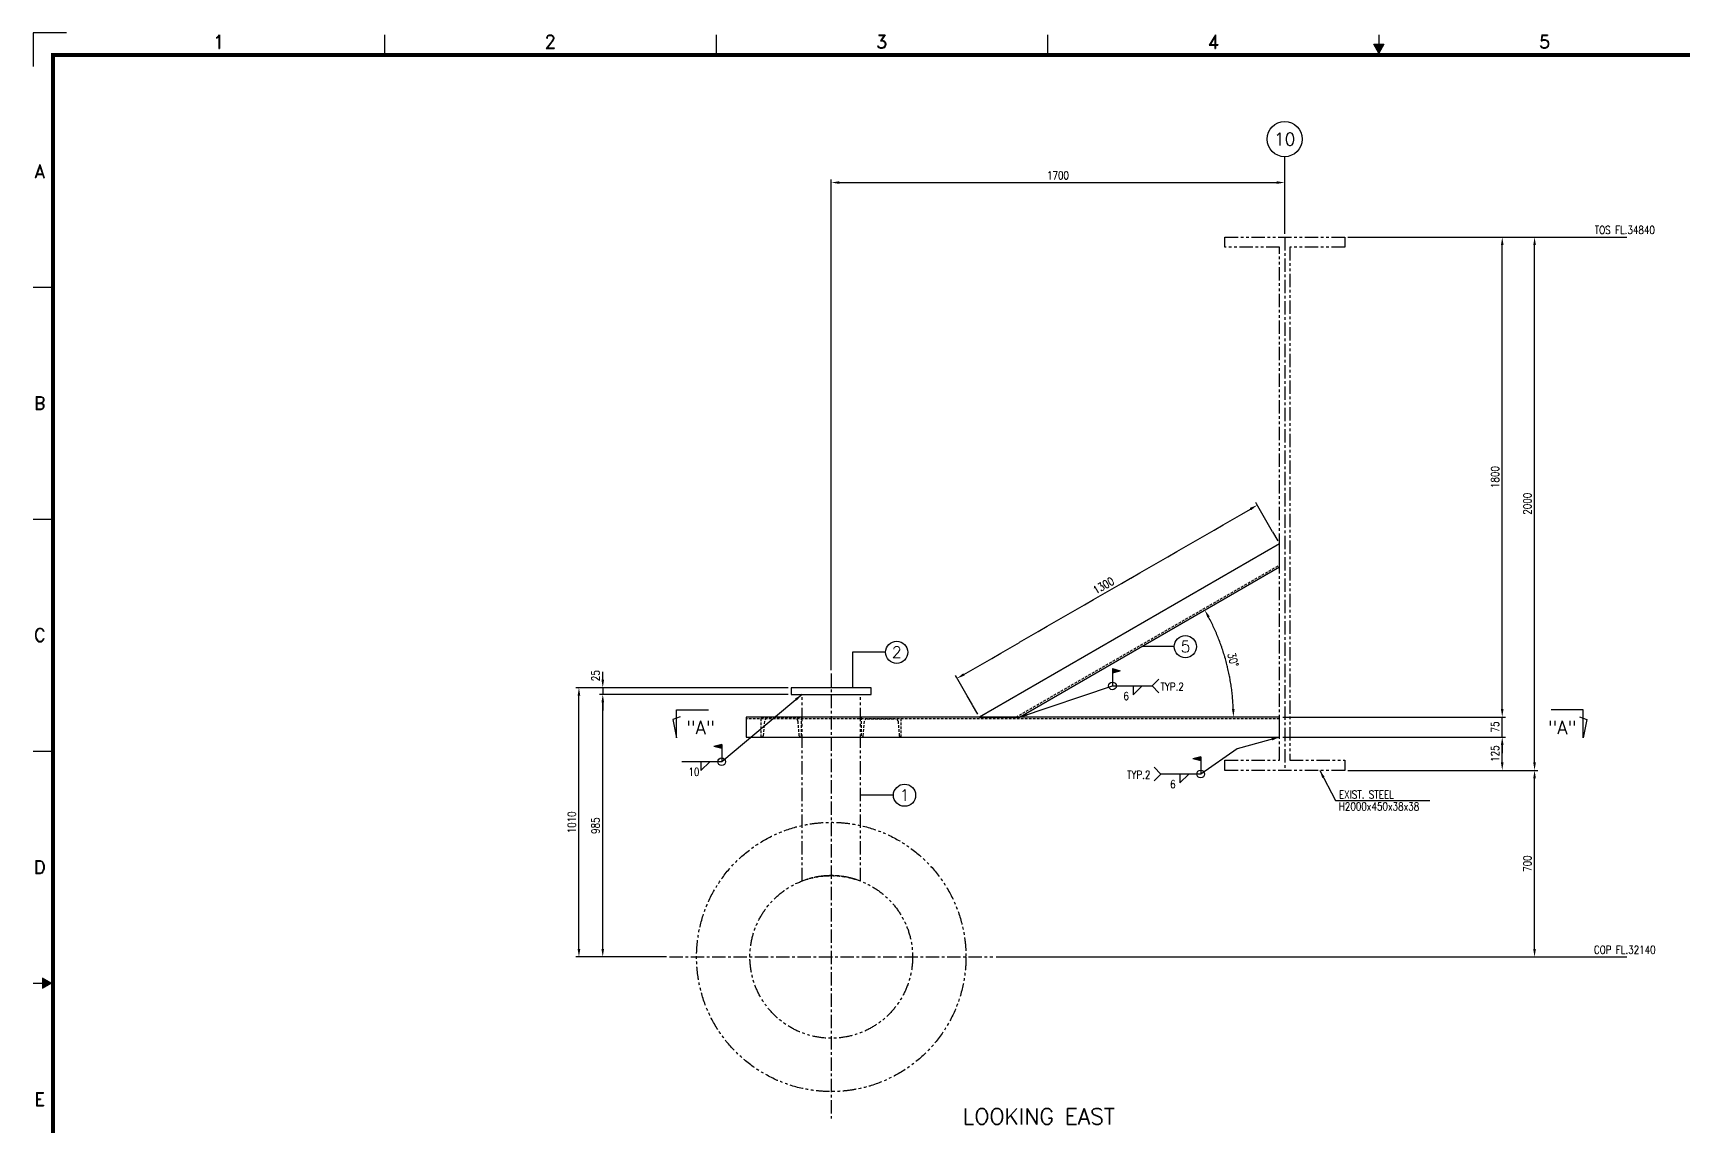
# Model space of a CAD drawing. Extents: x 207869 to 217961, y 149615 to 156743.
# Drawn here: x 207869 to 214059, y 152640 to 156743 of the extents above; entities that cross this region are included whole.
import ezdxf
from ezdxf.enums import TextEntityAlignment as Align

# ---------------------------------------------------------------- set-up
doc = ezdxf.new("R2010")
doc.units = 0
doc.header["$LTSCALE"] = 40
doc.header["$MEASUREMENT"] = 0
for name, pattern in [('CENTER', [2, 1.25, -0.25, 0.25, -0.25]), ('CONT', [1, 1, 0]), ('HIDDEN', [0.375, 0.25, -0.125]), ('PHANTOM', [2.5, 1.25, -0.25, 0.25, -0.25, 0.25, -0.25])]:
    doc.linetypes.add(name, pattern=pattern)
doc.layers.get('0').update_dxf_attribs({"linetype": 'CONTINUOUS'})
doc.layers.get('Defpoints').update_dxf_attribs({"linetype": 'CONTINUOUS'})
for name, color, linetype in [('1', 1, 'CENTER'), ('2', 2, 'HIDDEN'), ('3', 3, 'CONTINUOUS'), ('4', 4, 'CONTINUOUS'), ('6', 6, 'PHANTOM'), ('TEXT', 2, 'CONTINUOUS'), ('Title Block', 7, 'CONTINUOUS'), ('TITLE_BLOCK', 3, 'CONTINUOUS')]:
    doc.layers.add(name, color=color, linetype=linetype)
doc.styles.add('ROMAND', font='romand.shx', dxfattribs={"width": 0.85, "height": 480, "bigfont": 'whgtxt.shx'})
doc.styles.add('ROMANS', font='romans.shx', dxfattribs={"width": 0.8, "bigfont": 'whgtxt.shx'})
doc.styles.add('ROMANT', font='romant.shx', dxfattribs={"width": 0.9, "height": 125, "bigfont": 'whgtxt.shx'})
doc.styles.get("Standard").update_dxf_attribs({"font": 'ROMANT', "bigfont": 'WHGTXT'})
doc.dimstyles.new('Scale 12', dxfattribs={"dimscale": 12, "dimtxt": 2.5, "dimasz": 2.5, "dimexe": 1, "dimexo": 1, "dimgap": 1, "dimtad": 1, "dimdec": 1, "dimzin": 9, "dimdsep": 46, "dimtxsty": 'ROMANS', "dimcen": 0, "dimclrd": 4, "dimclre": 4, "dimclrt": 2, "dimazin": 2, "dimtfac": 1, "dimtdec": 1, "dimtix": 1, "dimtmove": 1, "dimatfit": 0, "dimfxl": 1, "dimtolj": 1, "dimtzin": 0, "dimlwd": -1, "dimarcsym": 0})

# ---------------------------------------------------------------- blocks, each defined once
blk = doc.blocks.new('Hin Kong Title Block R1')
blk.add_lwpolyline([(311511.61, -63794.8), (311501.14, -63794.8), (311501.14, -63805.27)])
at = {"layer": '2'}
for p, q in [((311610.98, -63795.4), (311610.98, -63801.69)), ((311714.53, -63795.4), (311714.53, -63801.69)), ((311818.08, -63795.4), (311818.08, -63801.69)), ((311921.64, -63795.4), (311921.64, -63801.69)), ((311501.14, -63874.21), (311507.42, -63874.21)), ((311501.14, -63946.74), (311507.42, -63946.74)), ((311501.14, -64019.27), (311507.42, -64019.27)), ((311501.14, -64091.79), (311507.42, -64091.79))]:
    blk.add_line(p, q, dxfattribs=at)
for points in [[(311921.64, -63801.06), (311920.07, -63798.34), (311923.21, -63798.34)], [(311506.79, -64091.79), (311504.08, -64090.22), (311504.08, -64093.36)]]:
    blk.add_lwpolyline(points, close=True, dxfattribs=at)
for points in [[(311920.07, -63798.34), (311923.21, -63798.34), (311921.64, -63801.06)], [(311504.08, -64090.22), (311504.08, -64093.36), (311506.79, -64091.79)]]:
    blk.add_solid(points, dxfattribs=at)
at = {"layer": '3', "const_width": 1.26}
blk.add_lwpolyline([(311507.42, -63801.69), (311507.42, -64381.9), (312335.85, -64381.9), (312335.85, -63801.69), (311507.42, -63801.69), (311507.42, -63814.25)], dxfattribs=at)
at = {"layer": '2', "style": 'ROMAND'}
for s, p in [('1', (311559.2, -63797.5)), ('2', (311662.75, -63797.5)), ('3', (311766.31, -63797.5)), ('4', (311869.86, -63797.5)), ('5', (311973.42, -63797.5)), ('A', (311503.23, -63837.95)), ('B', (311503.23, -63910.48)), ('C', (311503.23, -63983)), ('D', (311503.23, -64055.53)), ('E', (311503.23, -64128.06))]:
    blk.add_text(s, height=4.19, dxfattribs=at).set_placement(p, align=Align.MIDDLE)
blk = doc.blocks.new('*D7')
at = {"layer": '4', "color": 4, "lineweight": -2, "transparency": 16777216}
for p, q in [((210861.7, 154352.6), (210861.7, 156194.2)), ((212561.7, 155989.4), (212561.7, 156194.2))]:
    blk.add_line(p, q, dxfattribs=at)
at = {"layer": '4', "color": 4, "transparency": 16777216}
blk.add_line((210891.7, 156182.2), (212531.7, 156182.2), dxfattribs=at)
for points in [[(210891.7, 156187.2), (210891.7, 156177.2), (210861.7, 156182.2)], [(212531.7, 156187.2), (212531.7, 156177.2), (212561.7, 156182.2)]]:
    blk.add_solid(points, dxfattribs=at)
at = {"layer": 'Defpoints', "color": 0, "transparency": 16777216}
for p in [(212561.7, 156182.2), (212561.7, 155977.4), (210861.7, 154340.6)]:
    blk.add_point(p, dxfattribs=at)
at = {"layer": '4', "color": 2, "transparency": 16777216, "insert": (211711.7, 156209.2), "char_height": 30, "attachment_point": 5, "style": 'ROMANS', "bg_fill": 3, "box_fill_scale": 1.25, "bg_fill_color": 9, "bg_fill_true_color": 13158600, "bg_fill_transparency": 0}
blk.add_mtext('\\A1;1700', dxfattribs=at)
blk = doc.blocks.new('*D14')
at = {"layer": '4', "color": 4, "linetype": 'CONT', "lineweight": -2, "transparency": 16777216}
for p, q in [((210699.7, 154287.4), (209903.7, 154287.4)), ((210243.7, 153277.4), (209903.7, 153277.4))]:
    blk.add_line(p, q, dxfattribs=at)
at = {"layer": '4', "color": 4, "linetype": 'CONT', "transparency": 16777216}
blk.add_line((209915.7, 153307.4), (209915.7, 154257.4), dxfattribs=at)
at = {"layer": '4', "color": 4, "transparency": 16777216}
for points in [[(209910.7, 154257.4), (209920.7, 154257.4), (209915.7, 154287.4)], [(209910.7, 153307.4), (209920.7, 153307.4), (209915.7, 153277.4)]]:
    blk.add_solid(points, dxfattribs=at)
at = {"layer": 'Defpoints', "color": 0, "transparency": 16777216}
for p in [(209915.7, 154287.4), (210711.7, 154287.4), (210255.7, 153277.4)]:
    blk.add_point(p, dxfattribs=at)
at = {"layer": '4', "color": 2, "transparency": 16777216, "insert": (209888.7, 153782.4), "char_height": 30, "attachment_point": 5, "rotation": 90, "style": 'ROMANS', "bg_fill": 3, "box_fill_scale": 1.25, "bg_fill_color": 9, "bg_fill_true_color": 13158600, "bg_fill_transparency": 0}
blk.add_mtext('\\A1;1010', dxfattribs=at)
blk = doc.blocks.new('*D15')
at = {"layer": '4', "color": 4, "linetype": 'CONT', "lineweight": -2, "transparency": 16777216}
for p, q in [((210699.7, 154262.4), (209993, 154262.4)), ((210243.7, 153277.4), (209993, 153277.4))]:
    blk.add_line(p, q, dxfattribs=at)
at = {"layer": '4', "color": 4, "linetype": 'CONT', "transparency": 16777216}
blk.add_line((210005, 153307.4), (210005, 154232.4), dxfattribs=at)
at = {"layer": '4', "color": 4, "transparency": 16777216}
for points in [[(210000, 154232.4), (210010, 154232.4), (210005, 154262.4)], [(210000, 153307.4), (210010, 153307.4), (210005, 153277.4)]]:
    blk.add_solid(points, dxfattribs=at)
at = {"layer": 'Defpoints', "color": 0, "transparency": 16777216}
for p in [(210005, 154262.4), (210711.7, 154262.4), (210255.7, 153277.4)]:
    blk.add_point(p, dxfattribs=at)
at = {"layer": '4', "color": 2, "transparency": 16777216, "insert": (209978, 153769.9), "char_height": 30, "attachment_point": 5, "rotation": 90, "style": 'ROMANS', "bg_fill": 3, "box_fill_scale": 1.25, "bg_fill_color": 9, "bg_fill_true_color": 13158600, "bg_fill_transparency": 0}
blk.add_mtext('\\A1;985', dxfattribs=at)
blk = doc.blocks.new('*D13')
at = {"layer": '4', "color": 4, "linetype": 'CONT', "transparency": 16777216}
for p, q in [((210005, 154317.4), (210005, 154347.4)), ((210005, 154232.4), (210005, 154202.4))]:
    blk.add_line(p, q, dxfattribs=at)
at = {"layer": '4', "color": 4, "linetype": 'CONT', "lineweight": -2, "transparency": 16777216}
for p, q in [((210699.7, 154287.4), (209993, 154287.4)), ((210699.7, 154262.4), (209993, 154262.4))]:
    blk.add_line(p, q, dxfattribs=at)
at = {"layer": '4', "color": 4, "transparency": 16777216}
blk.add_solid([(210000, 154232.4), (210010, 154232.4), (210005, 154262.4)], dxfattribs=at)
at = {"layer": 'Defpoints', "color": 0, "transparency": 16777216}
for p in [(210005, 154262.4), (210711.7, 154287.4), (210711.7, 154262.4)]:
    blk.add_point(p, dxfattribs=at)
at = {"layer": '4', "color": 2, "transparency": 16777216, "insert": (209978, 154332.4), "char_height": 30, "attachment_point": 5, "rotation": 90, "style": 'ROMANS', "bg_fill": 3, "box_fill_scale": 1.25, "bg_fill_color": 9, "bg_fill_true_color": 13158600, "bg_fill_transparency": 0}
blk.add_mtext('\\A1;25', dxfattribs=at)
at = {"layer": '4', "color": 4, "linetype": 'CONT', "transparency": 16777216}
blk.add_line((210005, 154287.4), (210005, 154262.4), dxfattribs=at)
at = {"layer": '4', "color": 4, "transparency": 16777216}
blk.add_solid([(210000, 154317.4), (210010, 154317.4), (210005, 154287.4)], dxfattribs=at)
blk = doc.blocks.new('*D8')
at = {"layer": '4', "color": 4, "linetype": 'CONT', "lineweight": -2, "transparency": 16777216}
for p, q in [((212798.7, 153977.4), (213510.6, 153977.4)), ((211479.7, 153277.4), (213510.6, 153277.4))]:
    blk.add_line(p, q, dxfattribs=at)
at = {"layer": '4', "color": 4, "linetype": 'CONT', "transparency": 16777216}
blk.add_line((213498.6, 153307.4), (213498.6, 153947.4), dxfattribs=at)
at = {"layer": '4', "color": 4, "transparency": 16777216}
for points in [[(213493.6, 153947.4), (213503.6, 153947.4), (213498.6, 153977.4)], [(213493.6, 153307.4), (213503.6, 153307.4), (213498.6, 153277.4)]]:
    blk.add_solid(points, dxfattribs=at)
at = {"layer": 'Defpoints', "color": 0, "transparency": 16777216}
for p in [(212786.7, 153977.4), (213498.6, 153977.4), (211467.7, 153277.4)]:
    blk.add_point(p, dxfattribs=at)
at = {"layer": '4', "color": 2, "transparency": 16777216, "insert": (213471.6, 153627.4), "char_height": 30, "attachment_point": 5, "rotation": 90, "style": 'ROMANS', "bg_fill": 3, "box_fill_scale": 1.25, "bg_fill_color": 9, "bg_fill_true_color": 13158600, "bg_fill_transparency": 0}
blk.add_mtext('\\A1;700', dxfattribs=at)
blk = doc.blocks.new('*D9')
at = {"layer": '4', "color": 4, "linetype": 'CONT', "lineweight": -2, "transparency": 16777216}
for p, q in [((212798.7, 155977.4), (213510.6, 155977.4)), ((212798.7, 153977.4), (213510.6, 153977.4))]:
    blk.add_line(p, q, dxfattribs=at)
at = {"layer": '4', "color": 4, "linetype": 'CONT', "transparency": 16777216}
blk.add_line((213498.6, 154007.4), (213498.6, 155947.4), dxfattribs=at)
at = {"layer": '4', "color": 4, "transparency": 16777216}
for points in [[(213493.6, 155947.4), (213503.6, 155947.4), (213498.6, 155977.4)], [(213493.6, 154007.4), (213503.6, 154007.4), (213498.6, 153977.4)]]:
    blk.add_solid(points, dxfattribs=at)
at = {"layer": 'Defpoints', "color": 0, "transparency": 16777216}
for p in [(212786.7, 155977.4), (213498.6, 155977.4), (212786.7, 153977.4)]:
    blk.add_point(p, dxfattribs=at)
at = {"layer": '4', "color": 2, "transparency": 16777216, "insert": (213471.6, 154977.4), "char_height": 30, "attachment_point": 5, "rotation": 90, "style": 'ROMANS', "bg_fill": 3, "box_fill_scale": 1.25, "bg_fill_color": 9, "bg_fill_true_color": 13158600, "bg_fill_transparency": 0}
blk.add_mtext('\\A1;2000', dxfattribs=at)
blk = doc.blocks.new('*D10')
at = {"layer": '4', "color": 4, "linetype": 'CONT', "lineweight": -2, "transparency": 16777216}
for p, q in [((212554.7, 154102.4), (213389.4, 154102.4)), ((212798.7, 153977.4), (213389.4, 153977.4))]:
    blk.add_line(p, q, dxfattribs=at)
at = {"layer": '4', "color": 4, "linetype": 'CONT', "transparency": 16777216}
blk.add_line((213377.4, 154007.4), (213377.4, 154072.4), dxfattribs=at)
at = {"layer": '4', "color": 4, "transparency": 16777216}
for points in [[(213372.4, 154072.4), (213382.4, 154072.4), (213377.4, 154102.4)], [(213372.4, 154007.4), (213382.4, 154007.4), (213377.4, 153977.4)]]:
    blk.add_solid(points, dxfattribs=at)
at = {"layer": 'Defpoints', "color": 0, "transparency": 16777216}
for p in [(212542.7, 154102.4), (212786.7, 153977.4)]:
    blk.add_point(p, dxfattribs=at)
at = {"layer": '4', "color": 2, "transparency": 16777216, "insert": (213350.4, 154039.9), "char_height": 30, "attachment_point": 5, "rotation": 90, "style": 'ROMANS', "bg_fill": 3, "box_fill_scale": 1.25, "bg_fill_color": 9, "bg_fill_true_color": 13158600, "bg_fill_transparency": 0}
blk.add_mtext('\\A1;125', dxfattribs=at)
at = {"layer": 'Defpoints', "color": 0, "transparency": 16777216}
blk.add_point((213377.4, 154102.4), dxfattribs=at)
blk = doc.blocks.new('*D11')
at = {"layer": '4', "color": 4, "linetype": 'CONT', "transparency": 16777216}
for p, q in [((213377.4, 154207.4), (213377.4, 154237.4)), ((213377.4, 154102.4), (213377.4, 154177.4)), ((213377.4, 154072.4), (213377.4, 154042.4))]:
    blk.add_line(p, q, dxfattribs=at)
at = {"layer": '4', "color": 4, "linetype": 'CONT', "lineweight": -2, "transparency": 16777216}
for p, q in [((212554.7, 154177.4), (213389.4, 154177.4)), ((212554.7, 154102.4), (213389.4, 154102.4))]:
    blk.add_line(p, q, dxfattribs=at)
at = {"layer": '4', "color": 4, "transparency": 16777216}
for points in [[(213372.4, 154207.4), (213382.4, 154207.4), (213377.4, 154177.4)], [(213372.4, 154072.4), (213382.4, 154072.4), (213377.4, 154102.4)]]:
    blk.add_solid(points, dxfattribs=at)
at = {"layer": 'Defpoints', "color": 0, "transparency": 16777216}
for p in [(212542.7, 154177.4), (212542.7, 154102.4)]:
    blk.add_point(p, dxfattribs=at)
at = {"layer": '4', "color": 2, "transparency": 16777216, "insert": (213350.4, 154139.9), "char_height": 30, "attachment_point": 5, "rotation": 90, "style": 'ROMANS', "bg_fill": 3, "box_fill_scale": 1.25, "bg_fill_color": 9, "bg_fill_true_color": 13158600, "bg_fill_transparency": 0}
blk.add_mtext('\\A1;75', dxfattribs=at)
at = {"layer": 'Defpoints', "color": 0, "transparency": 16777216}
blk.add_point((213377.4, 154177.4), dxfattribs=at)
blk = doc.blocks.new('*D12')
at = {"layer": '4', "color": 4, "linetype": 'CONT', "lineweight": -2, "transparency": 16777216}
for p, q in [((212798.7, 155977.4), (213389.4, 155977.4)), ((212554.7, 154177.4), (213389.4, 154177.4))]:
    blk.add_line(p, q, dxfattribs=at)
at = {"layer": '4', "color": 4, "linetype": 'CONT', "transparency": 16777216}
blk.add_line((213377.4, 154207.4), (213377.4, 155947.4), dxfattribs=at)
at = {"layer": '4', "color": 4, "transparency": 16777216}
for points in [[(213372.4, 155947.4), (213382.4, 155947.4), (213377.4, 155977.4)], [(213372.4, 154207.4), (213382.4, 154207.4), (213377.4, 154177.4)]]:
    blk.add_solid(points, dxfattribs=at)
at = {"layer": 'Defpoints', "color": 0, "transparency": 16777216}
for p in [(212786.7, 155977.4), (213377.4, 155977.4), (212542.7, 154177.4)]:
    blk.add_point(p, dxfattribs=at)
at = {"layer": '4', "color": 2, "transparency": 16777216, "insert": (213350.4, 155077.4), "char_height": 30, "attachment_point": 5, "rotation": 90, "style": 'ROMANS', "bg_fill": 3, "box_fill_scale": 1.25, "bg_fill_color": 9, "bg_fill_true_color": 13158600, "bg_fill_transparency": 0}
blk.add_mtext('\\A1;1800', dxfattribs=at)
blk = doc.blocks.new('*D16')
at = {"layer": '4', "color": 4, "linetype": 'CONT', "transparency": 16777216}
blk.add_arc((211566.9, 154177.4), 802.7, 2.14158, 27.85842, dxfattribs=at)
at = {"layer": '4', "color": 4, "transparency": 16777216}
for points in [[(212272.2, 154550), (212280.9, 154554.9), (212262, 154578.7)], [(212374, 154207.5), (212364, 154207.3), (212369.6, 154177.4)]]:
    blk.add_solid(points, dxfattribs=at)
at = {"layer": 'Defpoints', "color": 0, "transparency": 16777216}
for p in [(212542.7, 154740.8), (212357.4, 154316.8), (210542.7, 154177.4), (211566.9, 154177.4), (212542.7, 154177.4)]:
    blk.add_point(p, dxfattribs=at)
at = {"layer": '4', "color": 2, "transparency": 16777216, "insert": (212368.3, 154392.1), "char_height": 30, "attachment_point": 5, "rotation": 285, "style": 'ROMANS', "bg_fill": 3, "box_fill_scale": 1.25, "bg_fill_color": 9, "bg_fill_true_color": 13158600, "bg_fill_transparency": 0}
blk.add_mtext('\\A1;30°', dxfattribs=at)
blk = doc.blocks.new('*D17')
at = {"layer": '4', "color": 4, "linetype": 'CONT', "transparency": 16777216}
blk.add_line((211359.2, 154337.3), (212433.1, 154957.3), dxfattribs=at)
at = {"layer": '4', "color": 4, "linetype": 'CONT', "lineweight": -2, "transparency": 16777216}
for p, q in [((212536.7, 154837.8), (212453.1, 154982.7)), ((211410.9, 154187.8), (211327.2, 154332.7))]:
    blk.add_line(p, q, dxfattribs=at)
at = {"layer": '4', "color": 4, "transparency": 16777216}
for points in [[(212430.6, 154961.7), (212435.6, 154953), (212459.1, 154972.3)], [(211356.7, 154341.7), (211361.7, 154333), (211333.2, 154322.3)]]:
    blk.add_solid(points, dxfattribs=at)
at = {"layer": 'Defpoints', "color": 0, "transparency": 16777216}
for p in [(212459.1, 154972.3), (212542.7, 154827.4), (211416.9, 154177.4)]:
    blk.add_point(p, dxfattribs=at)
at = {"layer": '4', "color": 2, "transparency": 16777216, "insert": (211882.6, 154670.7), "char_height": 30, "attachment_point": 5, "rotation": 30, "style": 'ROMANS', "bg_fill": 3, "box_fill_scale": 1.25, "bg_fill_color": 9, "bg_fill_true_color": 13158600, "bg_fill_transparency": 0}
blk.add_mtext('\\A1;1300', dxfattribs=at)

msp = doc.modelspace()

# ---------------------------------------------------------------- linework, layer by layer
at = {"layer": '1'}
for p, q in [((210861.74825, 154340.63536), (210861.74825, 152671.3878)), ((210255.74825, 153277.3878), (211467.74825, 153277.3878))]:
    msp.add_line(p, q, dxfattribs=at)
msp.add_lwpolyline([(212561.74825, 155977.3878), (212561.74825, 153977.3878)], dxfattribs=at)
at = {"layer": '2'}
msp.add_lwpolyline([(211124.24825, 154102.3878), (211124.24825, 154177.3878), (210974.24825, 154177.3878), (210974.24825, 154102.3878), (210976.67011, 154102.3878, 0.3888787319), (210981.65108, 154106.95202), (210986.4461, 154161.75935, -0.3888787319), (210996.40805, 154170.8878), (211102.08845, 154170.8878, -0.3888787319), (211112.0504, 154161.75935), (211116.84542, 154106.95202, 0.3888787319), (211121.82639, 154102.3878)], format="xyb", close=True, dxfattribs=at)
at = {"layer": '4'}
for p in [(212246.83313, 154028.2494), (212246.83313, 154012.72026)]:
    msp.add_line(p, (212217.85536, 154020.48483), dxfattribs=at)
at = {"layer": '4', "color": 4}
msp.add_lwpolyline([(213666.76657, 154178.41564), (213694.78603, 154168.21739), (213680.7763, 154099.72597), (213680.7763, 154204.72597), (213560.7763, 154204.72597)], dxfattribs=at)
at = {"layer": '4'}
msp.add_circle((212561.74825, 156345.1042), 65.90192, dxfattribs=at)
msp.add_solid([(212217.85536, 154020.48483), (212246.83313, 154012.72026), (212217.85536, 154020.48483), (212246.83313, 154028.2494)], dxfattribs=at)
at = {"layer": '6'}
for p, q in [((210752.24825, 153562.05383), (210752.24825, 154262.3878)), ((210971.24825, 153562.05383), (210971.24825, 154262.3878))]:
    msp.add_line(p, q, dxfattribs=at)
msp.add_lwpolyline([(212580.74825, 154015.3878), (212786.74825, 154015.3878), (212786.74825, 153977.3878), (212336.74825, 153977.3878), (212336.74825, 154015.3878), (212542.74825, 154015.3878), (212542.74825, 155939.3878), (212336.74825, 155939.3878), (212336.74825, 155977.3878), (212786.74825, 155977.3878), (212786.74825, 155939.3878), (212580.74825, 155939.3878)], close=True, dxfattribs=at)
for radius in [505, 305]:
    msp.add_circle((210861.74825, 153277.3878), radius, dxfattribs=at)
for start, end in [(68.960198331, 111.039801669), (74.0135608, 105.9864392)]:
    msp.add_arc((210861.74825, 153277.3878), 305, start, end, dxfattribs=at)
at = {"layer": 'TITLE_BLOCK', "color": 7}
msp.add_line((211094.8341, 153884.05671), (210971.24825, 153884.05671), dxfattribs=at)
msp.add_circle((211136.49875, 153884.05671), 41.66465, dxfattribs=at)

# ---------------------------------------------------------------- block references
at = {"layer": 'Title Block', "xscale": 12, "yscale": 12, "zscale": 12}
msp.add_blockref('Hin Kong Title Block R1', (-3530144.77287, 922280.8387), dxfattribs=at)

# ---------------------------------------------------------------- texts
at = {"color": 2, "style": 'ROMANS', "width": 0.8}
for s, p in [('EXIST. STEEL', (212765.07844, 153886.681)), ('H2000x450x38x38', (212764.77381, 153841.95193))]:
    msp.add_text(s, height=30, dxfattribs=at).set_placement(p, align=Align.MIDDLE_LEFT)
at = {"layer": '2', "style": 'ROMANT'}
msp.add_text('10', height=47.04, dxfattribs=at).set_placement((212561.74825, 156345.1042), align=Align.MIDDLE_CENTER)
at = {"layer": 'TEXT', "style": 'ROMANS'}
msp.add_text('"A"', height=50, dxfattribs=at).set_placement((213548.79731, 154112.68065))
at = {"layer": 'TEXT', "color": 2}
msp.add_text('1', height=43.2, dxfattribs=at).set_placement((211136.73415, 153862.70077), align=Align.CENTER)
at = {"layer": 'TEXT', "style": 'ROMANS'}
msp.add_text('LOOKING EAST', height=60, dxfattribs=at).set_placement((211639.78025, 152649.49163), align=Align.CENTER)

# ---------------------------------------------------------------- next in the draw order: dimensions: what is measured, and where the dimension line sits
at = {"layer": '4'}
dim = msp.add_linear_dim(base=(212561.74825, 156182.20173), p1=(210861.74825, 154340.63536), p2=(212561.74825, 155977.3878), dimstyle='Scale 12', override={"dimtfill": 1}, dxfattribs=at)
dim.commit()
dim.dimension.update_dxf_attribs({"geometry": '*D7', "text_midpoint": (211711.74825, 156209.20173)})
for base, p1, p2, picture, middle in [((209915.67363, 154287.3878), (210255.74825, 153277.3878), (210711.74825, 154287.3878), '*D14', (209888.67363, 153782.3878)), ((213498.55178, 153977.3878), (211467.74825, 153277.3878), (212786.74825, 153977.3878), '*D8', (213471.55178, 153627.3878))]:
    dim = msp.add_linear_dim(base=base, p1=p1, p2=p2, angle=90, dimstyle='Scale 12', override={"dimtfill": 1, "dimarcsym": 1}, dxfattribs=at)
    dim.commit()
    dim.dimension.update_dxf_attribs({"geometry": picture, "text_midpoint": middle})

# ---------------------------------------------------------------- next in the draw order: linework, layer by layer
at = {"layer": '2'}
msp.add_line((211553.91523, 154177.3878), (212542.74825, 154748.29081), dxfattribs=at)
at = {"layer": '3'}
msp.add_lwpolyline([(212542.74825, 154827.3878), (211416.91523, 154177.3878), (211566.91523, 154177.3878), (212542.74825, 154740.78526)], close=True, dxfattribs=at)
at = {"layer": '4'}
for p, q in [((212561.74825, 156194.20173), (212561.74825, 156279.20228)), ((212383.64765, 154057.65326), (212246.83313, 153963.54883)), ((212246.83313, 154028.2494), (212246.83313, 153963.54883)), ((212097.86653, 153963.54883), (212072.41068, 153989.00467)), ((212097.86653, 153963.54883), (212072.41068, 153938.09298)), ((212246.83313, 153963.54883), (212097.86653, 153963.54883)), ((212169.08117, 153963.54883), (212169.08117, 153930.46576)), ((212202.16424, 153963.54883), (212169.08117, 153930.46576)), ((212752.75185, 153864.181), (213106.21102, 153864.181)), ((213510.55178, 153277.3878), (213845.15825, 153277.3878))]:
    msp.add_line(p, q, dxfattribs=at)
msp.add_circle((212246.83313, 153963.54883), 14.4, dxfattribs=at)

# ---------------------------------------------------------------- next in the draw order: texts
at = {"color": 2, "style": 'ROMANS', "width": 0.8}
msp.add_text('TYP.2', height=30, dxfattribs=at).set_placement((211970.8415, 153945.70485))
msp.add_text('6', height=30, dxfattribs=at).set_placement((212142.57866, 153910.54564), align=Align.CENTER)

# ---------------------------------------------------------------- next in the draw order: dimensions: what is measured, and where the dimension line sits
at = {"layer": '4'}
for base, p1, p2, picture, middle in [((213498.55178, 155977.3878), (212786.74825, 153977.3878), (212786.74825, 155977.3878), '*D9', (213471.55178, 154977.3878)), ((210005.02278, 154262.3878), (210255.74825, 153277.3878), (210711.74825, 154262.3878), '*D15', (209978.02278, 153769.8878))]:
    dim = msp.add_linear_dim(base=base, p1=p1, p2=p2, angle=90, dimstyle='Scale 12', override={"dimtfill": 1, "dimarcsym": 1}, dxfattribs=at)
    dim.commit()
    dim.dimension.update_dxf_attribs({"geometry": picture, "text_midpoint": middle})

# ---------------------------------------------------------------- next in the draw order: linework, layer by layer
at = {"layer": '2'}
msp.add_line((212542.74825, 154170.8878), (210542.74825, 154170.8878), dxfattribs=at)
at = {"layer": '4'}
for p, q in [((213510.55178, 155977.3878), (213845.15825, 155977.3878)), ((210450.99791, 154074.44274), (210422.02014, 154066.67817)), ((210450.99791, 154074.44274), (210450.99791, 154009.74217)), ((210450.99791, 154009.74217), (210302.03131, 154009.74217)), ((210373.24595, 154009.74217), (210373.24595, 153976.6591)), ((210406.32903, 154009.74217), (210373.24595, 153976.6591)), ((210450.99791, 154058.9136), (210422.02014, 154066.67817))]:
    msp.add_line(p, q, dxfattribs=at)
msp.add_circle((210450.99791, 154009.74217), 14.4, dxfattribs=at)
msp.add_solid([(210422.02014, 154066.67817), (210450.99791, 154058.9136), (210422.02014, 154066.67817), (210450.99791, 154074.44274)], dxfattribs=at)

# ---------------------------------------------------------------- next in the draw order: texts
at = {"color": 2, "style": 'ROMANS', "width": 0.8}
msp.add_text('10', height=30, dxfattribs=at).set_placement((210346.74344, 153956.73899), align=Align.CENTER)
at = {"layer": '3', "color": 2, "insert": (213836.86533, 153304.3878), "char_height": 30, "attachment_point": 5, "style": 'ROMANS', "bg_fill": 3, "box_fill_scale": 1.25, "bg_fill_color": 9, "bg_fill_true_color": 13158600, "bg_fill_transparency": 0}
msp.add_mtext('\\A1;\\pxqr;COP FL.32140', dxfattribs=at)
at = {"layer": 'TEXT', "style": 'ROMANS'}
msp.add_text('"A"', height=50, dxfattribs=at).set_placement((210318.50103, 154112.68065))

# ---------------------------------------------------------------- next in the draw order: dimensions: what is measured, and where the dimension line sits
at = {"layer": '4'}
dim = msp.add_linear_dim(base=(210005.02278, 154262.3878), p1=(210711.74825, 154287.3878), p2=(210711.74825, 154262.3878), angle=90, dimstyle='Scale 12', override={"dimtfill": 1, "dimarcsym": 1}, dxfattribs=at)
dim.commit()
dim.dimension.update_dxf_attribs({"geometry": '*D13', "text_midpoint": (210005.02278, 154332.3878), "dimtype": 160})

# ---------------------------------------------------------------- next in the draw order: linework, layer by layer
at = {"layer": '2'}
msp.add_lwpolyline([(210599.24825, 154102.3878), (210599.24825, 154177.3878), (210749.24825, 154177.3878), (210749.24825, 154102.3878), (210746.82639, 154102.3878, -0.3888787319), (210741.84542, 154106.95202), (210737.0504, 154161.75935, 0.3888787319), (210727.08845, 154170.8878), (210621.40805, 154170.8878, 0.3888787319), (210611.4461, 154161.75935), (210606.65108, 154106.95202, -0.3888787319), (210601.67011, 154102.3878)], format="xyb", close=True, dxfattribs=at)
at = {"layer": '3'}
for points in [[(210711.74825, 154262.3878), (211011.74825, 154262.3878), (211011.74825, 154287.3878), (210711.74825, 154287.3878)], [(210542.74825, 154102.3878), (212542.74825, 154102.3878), (212542.74825, 154177.3878), (210542.74825, 154177.3878)]]:
    msp.add_lwpolyline(points, close=True, dxfattribs=at)
at = {"layer": '4', "color": 4}
msp.add_lwpolyline([(210295.76987, 154178.41564), (210267.75041, 154168.21739), (210281.76014, 154099.72597), (210281.76014, 154204.72597), (210401.76014, 154204.72597)], dxfattribs=at)

# ---------------------------------------------------------------- next in the draw order: texts
at = {"layer": '3', "color": 2, "insert": (213836.86533, 156004.3878), "char_height": 30, "attachment_point": 5, "style": 'ROMANS', "bg_fill": 3, "box_fill_scale": 1.25, "bg_fill_color": 9, "bg_fill_true_color": 13158600, "bg_fill_transparency": 0}
msp.add_mtext('\\A1;\\pxqr;TOS FL.34840', dxfattribs=at)

# ---------------------------------------------------------------- next in the draw order: dimensions: what is measured, and where the dimension line sits
at = {"layer": '4'}
dim = msp.add_linear_dim(base=(213377.36009, 154102.3878), p1=(212786.74825, 153977.3878), p2=(212542.74825, 154102.3878), angle=90, dimstyle='Scale 12', override={"dimtfill": 1, "dimarcsym": 1}, dxfattribs=at)
dim.commit()
dim.dimension.update_dxf_attribs({"geometry": '*D10', "text_midpoint": (213350.36009, 154039.8878)})

# ---------------------------------------------------------------- next in the draw order: dimensions: what is measured, and where the dimension line sits
dim = msp.add_linear_dim(base=(213377.36009, 154177.3878), p1=(212542.74825, 154102.3878), p2=(212542.74825, 154177.3878), angle=90, dimstyle='Scale 12', override={"dimtfill": 1, "dimarcsym": 1}, dxfattribs=at)
dim.commit()
dim.dimension.update_dxf_attribs({"geometry": '*D11', "text_midpoint": (213350.36009, 154139.8878)})

# ---------------------------------------------------------------- next in the draw order: leaders
at = {"layer": '3'}
msp.add_leader([(212693.21884, 153977.3878), (212752.75185, 153864.181)], dimstyle='Scale 12', override={"dimgap": 12, "dimtad": 0, "dimzin": 8, "dimtmove": 2}, dxfattribs=at)

# ---------------------------------------------------------------- next in the draw order: dimensions: what is measured, and where the dimension line sits
at = {"layer": '4'}
dim = msp.add_linear_dim(base=(213377.36009, 155977.3878), p1=(212542.74825, 154177.3878), p2=(212786.74825, 155977.3878), angle=90, dimstyle='Scale 12', override={"dimtfill": 1, "dimarcsym": 1}, dxfattribs=at)
dim.commit()
dim.dimension.update_dxf_attribs({"geometry": '*D12', "text_midpoint": (213350.36009, 155077.3878)})

# ---------------------------------------------------------------- next in the draw order: leaders
at = {"layer": '3'}
msp.add_leader([(212542.74825, 154102.3878), (212383.64765, 154057.65326)], dimstyle='Scale 12', override={"dimgap": 12, "dimtad": 0, "dimzin": 8, "dimtmove": 2}, dxfattribs=at)

# ---------------------------------------------------------------- next in the draw order: dimensions: what is measured, and where the dimension line sits
at = {"layer": '4'}
dim = msp.add_angular_dim_2l(base=(212357.38726, 154316.76934), line1=((212542.74825, 154177.3878), (210542.74825, 154177.3878)), line2=((211566.91523, 154177.3878), (212542.74825, 154740.78526)), dimstyle='Scale 12', override={"dimtfill": 1, "dimarcsym": 1}, dxfattribs=at)
dim.commit()
dim.dimension.update_dxf_attribs({"geometry": '*D16', "text_midpoint": (212368.31137, 154392.12125)})

# ---------------------------------------------------------------- next in the draw order: linework, layer by layer
at = {"layer": 'TITLE_BLOCK', "color": 7}
for p, q in [((211065.46672, 154420.15363), (210941.88088, 154420.15363)), ((210941.88088, 154420.15363), (210941.88088, 154287.3878))]:
    msp.add_line(p, q, dxfattribs=at)
msp.add_circle((211107.13138, 154420.15363), 41.66465, dxfattribs=at)

# ---------------------------------------------------------------- next in the draw order: texts
at = {"layer": 'TEXT', "color": 2}
msp.add_text('2', height=43.2, dxfattribs=at).set_placement((211107.36677, 154398.79769), align=Align.CENTER)

# ---------------------------------------------------------------- next in the draw order: dimensions: what is measured, and where the dimension line sits
at = {"layer": '4'}
dim = msp.add_aligned_dim(p1=(211416.91523, 154177.3878), p2=(212542.74825, 154827.3878), distance=167.38368, dimstyle='Scale 12', override={"dimtfill": 1, "dimarcsym": 1}, dxfattribs=at)
dim.commit()
dim.dimension.update_dxf_attribs({"geometry": '*D17', "text_midpoint": (211882.6399, 154670.729)})

# ---------------------------------------------------------------- next in the draw order: leaders
at = {"layer": '3'}
msp.add_leader([(210752.24825, 154262.3878), (210450.99791, 154009.74217)], dimstyle='Scale 12', override={"dimgap": 12, "dimtad": 0, "dimzin": 8, "dimtmove": 2}, dxfattribs=at)

# ---------------------------------------------------------------- next in the draw order: linework, layer by layer
at = {"layer": '4'}
for p, q in [((211916.08029, 154358.80961), (211945.05806, 154351.04504)), ((211916.08029, 154358.80961), (211916.08029, 154294.10904)), ((211916.08029, 154343.28047), (211945.05806, 154351.04504)), ((212065.04689, 154294.10904), (212090.50274, 154319.56489)), ((211916.08029, 154294.10904), (212065.04689, 154294.10904)), ((211993.83225, 154294.10904), (211993.83225, 154261.02597)), ((212026.91532, 154294.10904), (211993.83225, 154261.02597)), ((212065.04689, 154294.10904), (212090.50274, 154268.6532))]:
    msp.add_line(p, q, dxfattribs=at)
msp.add_circle((211916.08029, 154294.10904), 14.4, dxfattribs=at)
msp.add_solid([(211945.05806, 154351.04504), (211916.08029, 154343.28047), (211945.05806, 154351.04504), (211916.08029, 154358.80961)], dxfattribs=at)
at = {"layer": 'TITLE_BLOCK', "color": 7}
msp.add_line((212147.89588, 154441.46481), (212024.31003, 154441.46481), dxfattribs=at)
msp.add_circle((212189.56053, 154441.46481), 41.66465, dxfattribs=at)

# ---------------------------------------------------------------- next in the draw order: texts
at = {"color": 2, "style": 'ROMANS', "width": 0.8}
msp.add_text('6', height=30, dxfattribs=at).set_placement((211967.32973, 154241.10586), align=Align.CENTER)
msp.add_text('TYP.2', height=30, dxfattribs=at).set_placement((212096.07192, 154276.26507))
at = {"layer": 'TEXT', "color": 2}
msp.add_text('5', height=43.2, dxfattribs=at).set_placement((212189.79593, 154420.10888), align=Align.CENTER)

# ---------------------------------------------------------------- next in the draw order: leaders
at = {"layer": '3'}
msp.add_leader([(211566.91523, 154177.3878), (211916.08029, 154294.10904)], dimstyle='Scale 12', override={"dimgap": 12, "dimtad": 0, "dimzin": 8, "dimtmove": 2}, dxfattribs=at)

doc.saveas('drawing.dxf')
